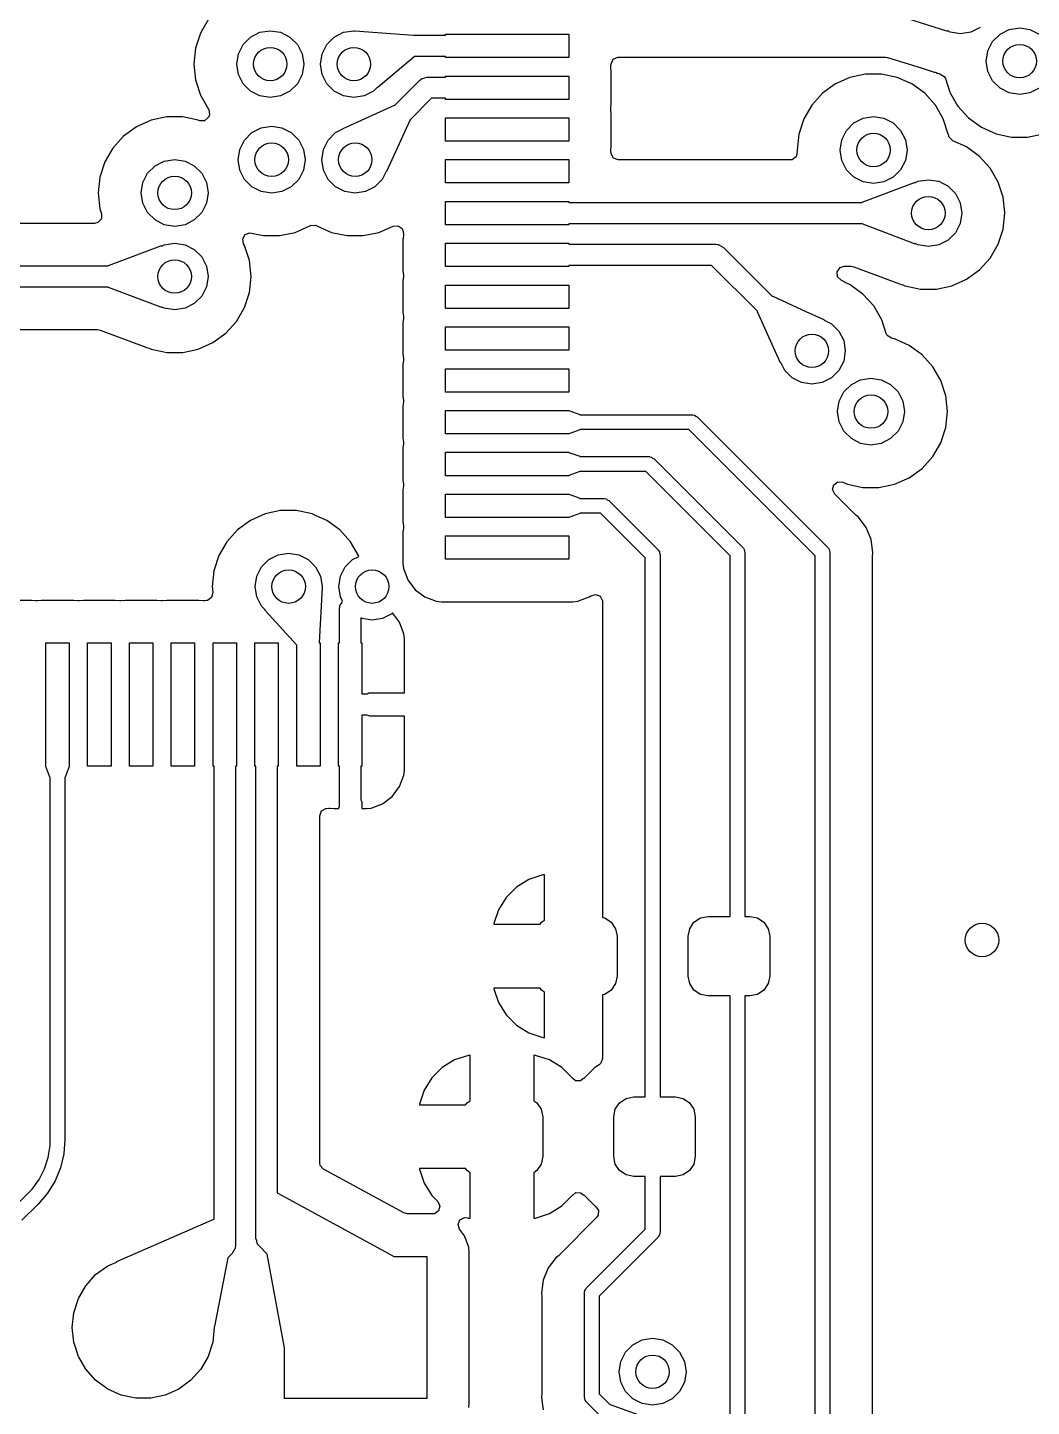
# Model space of a CAD drawing. Extents: x 106.8 to 191.4, y -142.2 to -57.6.
# Drawn here: x 127.31 to 139.31, y -96.67 to -80.18 of the extents above; entities that cross this region are included whole.
import ezdxf

# ---------------------------------------------------------------- set-up
doc = ezdxf.new("R2010")
doc.units = 0
doc.layers.add('BLACK', color=7, linetype='CONTINUOUS')

msp = doc.modelspace()

# ---------------------------------------------------------------- linework, layer by layer
at = {"layer": 'BLACK', "linetype": 'CONTINUOUS'}
for p, q in [((129.473, -80.0827), (129.378, -80.248)), ((138.304, -80.224), (137.684, -80.0312)), ((129.378, -80.248), (129.319, -80.4297)), ((129.888, -80.3845), (129.977, -80.296)), ((129.977, -80.296), (130.088, -80.2392)), ((130.088, -80.2392), (130.212, -80.2196)), ((130.212, -80.2196), (130.336, -80.2392)), ((130.336, -80.2392), (130.447, -80.296)), ((130.447, -80.296), (130.536, -80.3845)), ((130.888, -80.3845), (130.976, -80.296)), ((130.976, -80.296), (131.088, -80.2392)), ((131.088, -80.2392), (131.212, -80.2196)), ((131.212, -80.2196), (131.222, -80.2212)), ((131.222, -80.2212), (131.223, -80.2205)), ((131.223, -80.2205), (131.224, -80.2205)), ((131.224, -80.2205), (131.927, -80.2738)), ((131.927, -80.2738), (131.929, -80.2746)), ((131.929, -80.2746), (132.308, -80.2746)), ((132.308, -80.2746), (132.308, -80.2619)), ((132.308, -80.2619), (133.781, -80.2619)), ((133.781, -80.2619), (133.781, -80.5413)), ((138.312, -80.2236), (138.304, -80.224)), ((138.313, -80.2225), (138.312, -80.2236)), ((138.343, -80.238), (138.313, -80.2225)), ((138.467, -80.2576), (138.343, -80.238)), ((138.591, -80.238), (138.467, -80.2576)), ((138.702, -80.1812), (138.591, -80.238)), ((138.85, -80.349), (138.939, -80.2605)), ((138.939, -80.2605), (139.05, -80.2037)), ((139.05, -80.2037), (139.174, -80.1841)), ((139.174, -80.1841), (139.297, -80.2037)), ((139.297, -80.2037), (139.409, -80.2605)), ((129.319, -80.4297), (129.299, -80.6196)), ((129.832, -80.496), (129.888, -80.3845)), ((130.536, -80.3845), (130.593, -80.496)), ((130.831, -80.496), (130.888, -80.3845)), ((138.774, -80.5841), (138.793, -80.4605)), ((138.793, -80.4605), (138.85, -80.349)), ((129.299, -80.6196), (129.319, -80.8095)), ((129.812, -80.6196), (129.832, -80.496)), ((129.832, -80.7432), (129.812, -80.6196)), ((130.593, -80.496), (130.612, -80.6196)), ((130.612, -80.6196), (130.593, -80.7432)), ((130.812, -80.6196), (130.831, -80.496)), ((130.831, -80.7432), (130.812, -80.6196)), ((131.934, -80.5321), (131.503, -80.8955)), ((131.936, -80.5286), (131.934, -80.5314)), ((131.934, -80.5314), (131.934, -80.5321)), ((132.308, -80.5286), (131.936, -80.5286)), ((132.308, -80.5413), (132.308, -80.5286)), ((133.781, -80.5413), (132.308, -80.5413)), ((134.284, -80.6422), (134.287, -80.6156)), ((134.287, -80.6156), (134.313, -80.5616)), ((134.313, -80.5616), (134.368, -80.5373)), ((134.368, -80.5373), (134.374, -80.5371)), ((134.374, -80.5371), (137.568, -80.5371)), ((137.568, -80.5371), (137.594, -80.5411)), ((137.594, -80.5411), (137.995, -80.6657)), ((138.793, -80.7077), (138.774, -80.5841)), ((129.888, -80.8547), (129.832, -80.7432)), ((130.593, -80.7432), (130.536, -80.8547)), ((130.888, -80.8547), (130.831, -80.7432)), ((132.017, -80.7982), (132.02, -80.7948)), ((132.02, -80.7948), (132.023, -80.794)), ((132.023, -80.794), (132.028, -80.7901)), ((132.028, -80.7901), (132.059, -80.7835)), ((132.059, -80.7835), (132.089, -80.7746)), ((132.089, -80.7746), (132.308, -80.7746)), ((132.308, -80.7746), (132.308, -80.7619)), ((132.308, -80.7619), (133.781, -80.7619)), ((133.781, -80.7619), (133.781, -81.0413)), ((134.284, -80.661), (134.284, -80.6422)), ((134.289, -80.7133), (134.284, -80.661)), ((134.289, -81.0899), (134.289, -80.7133)), ((137.144, -80.7782), (136.97, -80.8559)), ((137.331, -80.7385), (137.144, -80.7782)), ((137.522, -80.7385), (137.331, -80.7385)), ((137.709, -80.7782), (137.522, -80.7385)), ((137.827, -80.8307), (137.709, -80.7782)), ((137.995, -80.6657), (138.151, -80.7143)), ((138.151, -80.7143), (138.153, -80.7147)), ((138.153, -80.7147), (138.162, -80.7173)), ((138.162, -80.7173), (138.174, -80.7217)), ((138.174, -80.7217), (138.185, -80.7264)), ((138.185, -80.7264), (138.197, -80.729)), ((138.197, -80.729), (138.221, -80.7341)), ((138.221, -80.7341), (138.272, -80.766)), ((138.272, -80.766), (138.286, -80.7929)), ((138.286, -80.7929), (138.339, -80.9557)), ((138.85, -80.8192), (138.793, -80.7077)), ((129.319, -80.8095), (129.325, -80.8307)), ((129.325, -80.8307), (129.378, -80.9912)), ((129.977, -80.9432), (129.888, -80.8547)), ((130.088, -81), (129.977, -80.9432)), ((130.447, -80.9432), (130.336, -81)), ((130.536, -80.8547), (130.447, -80.9432)), ((130.976, -80.9432), (130.888, -80.8547)), ((131.088, -81), (130.976, -80.9432)), ((131.447, -80.9432), (131.335, -81)), ((131.492, -80.8975), (131.447, -80.9432)), ((131.494, -80.8982), (131.492, -80.8975)), ((131.503, -80.8955), (131.494, -80.8982)), ((131.701, -81.1103), (131.999, -80.8118)), ((131.999, -80.8118), (132.017, -80.7982)), ((136.97, -80.8559), (136.815, -80.9681)), ((137.883, -80.8559), (137.827, -80.8307)), ((138.038, -80.9681), (137.883, -80.8559)), ((138.339, -80.9557), (138.348, -80.9714)), ((138.939, -80.9077), (138.85, -80.8192)), ((139.05, -80.9645), (138.939, -80.9077)), ((139.409, -80.9077), (139.297, -80.9645)), ((129.378, -80.9912), (129.473, -81.1565)), ((130.212, -81.0196), (130.088, -81)), ((130.336, -81), (130.212, -81.0196)), ((131.085, -81.3884), (131.697, -81.1105)), ((131.212, -81.0196), (131.088, -81)), ((131.335, -81), (131.212, -81.0196)), ((131.697, -81.1105), (131.701, -81.1103)), ((132.142, -81.0286), (131.881, -81.2891)), ((132.308, -81.0286), (132.142, -81.0286)), ((132.308, -81.0413), (132.308, -81.0286)), ((133.781, -81.0413), (132.308, -81.0413)), ((134.284, -81.1422), (134.289, -81.0899)), ((136.688, -81.11), (136.592, -81.2754)), ((136.815, -80.9681), (136.688, -81.11)), ((138.166, -81.11), (138.038, -80.9681)), ((138.261, -81.2754), (138.166, -81.11)), ((138.348, -80.9714), (138.428, -81.11)), ((138.428, -81.11), (138.435, -81.121)), ((138.435, -81.121), (138.52, -81.2156)), ((139.174, -80.9841), (139.05, -80.9645)), ((139.297, -80.9645), (139.174, -80.9841)), ((128.787, -81.2913), (128.612, -81.369)), ((128.974, -81.2516), (128.787, -81.2913)), ((129.165, -81.2516), (128.974, -81.2516)), ((129.351, -81.2913), (129.165, -81.2516)), ((129.359, -81.2946), (129.351, -81.2913)), ((129.351, -81.2913), (129.351, -81.2913)), ((129.471, -81.2583), (129.425, -81.2969)), ((129.476, -81.2493), (129.471, -81.2583)), ((129.473, -81.1565), (129.473, -81.1565)), ((129.473, -81.1565), (129.476, -81.1614)), ((129.476, -81.1614), (129.486, -81.2206)), ((129.486, -81.2206), (129.476, -81.2493)), ((131.881, -81.2893), (131.88, -81.2941)), ((131.881, -81.2891), (131.881, -81.2893)), ((132.308, -81.5413), (132.308, -81.2619)), ((132.308, -81.2619), (133.781, -81.2619)), ((133.781, -81.2619), (133.781, -81.5413)), ((134.284, -81.161), (134.284, -81.1422)), ((134.285, -81.1738), (134.284, -81.161)), ((134.289, -81.2133), (134.285, -81.1738)), ((134.289, -81.5899), (134.289, -81.2133)), ((136.592, -81.2754), (136.533, -81.4571)), ((137.192, -81.3234), (137.303, -81.2666)), ((137.303, -81.2666), (137.427, -81.247)), ((137.427, -81.247), (137.55, -81.2666)), ((137.55, -81.2666), (137.662, -81.3234)), ((138.32, -81.4571), (138.261, -81.2754)), ((138.52, -81.2156), (138.563, -81.263)), ((138.563, -81.263), (138.717, -81.3752)), ((128.612, -81.369), (128.458, -81.4812)), ((129.365, -81.2969), (129.359, -81.2946)), ((129.425, -81.2969), (129.365, -81.2969)), ((129.905, -81.5275), (129.993, -81.439)), ((129.993, -81.439), (130.105, -81.3822)), ((130.105, -81.3822), (130.229, -81.3626)), ((130.229, -81.3626), (130.352, -81.3822)), ((130.352, -81.3822), (130.464, -81.439)), ((130.464, -81.439), (130.552, -81.5275)), ((130.904, -81.5275), (130.993, -81.439)), ((130.993, -81.439), (131.079, -81.395)), ((131.079, -81.3945), (131.085, -81.3884)), ((131.079, -81.395), (131.079, -81.3945)), ((131.88, -81.2941), (131.602, -81.9054)), ((136.533, -81.4571), (136.513, -81.647)), ((137.046, -81.5234), (137.103, -81.4119)), ((137.103, -81.4119), (137.192, -81.3234)), ((137.662, -81.3234), (137.75, -81.4119)), ((137.75, -81.4119), (137.807, -81.5234)), ((138.321, -81.4654), (138.32, -81.4571)), ((138.717, -81.3752), (138.892, -81.4529)), ((138.892, -81.4529), (139.078, -81.4926)), ((139.269, -81.4926), (139.456, -81.4529)), ((128.458, -81.4812), (128.33, -81.6232)), ((129.848, -81.639), (129.905, -81.5275)), ((130.552, -81.5275), (130.609, -81.639)), ((130.848, -81.639), (130.904, -81.5275)), ((133.781, -81.5413), (132.308, -81.5413)), ((134.284, -81.6422), (134.287, -81.6105)), ((134.287, -81.6105), (134.289, -81.5899)), ((137.027, -81.647), (137.046, -81.5234)), ((137.807, -81.5234), (137.827, -81.647)), ((138.33, -81.4948), (138.321, -81.4654)), ((138.373, -81.5365), (138.33, -81.4948)), ((138.539, -81.6105), (138.373, -81.5365)), ((138.693, -81.7227), (138.539, -81.6105)), ((139.078, -81.4926), (139.269, -81.4926)), ((128.33, -81.6232), (128.235, -81.7885)), ((128.834, -81.8365), (128.945, -81.7797)), ((128.945, -81.7797), (129.069, -81.7601)), ((129.069, -81.7601), (129.193, -81.7797)), ((129.193, -81.7797), (129.304, -81.8365)), ((129.829, -81.7626), (129.848, -81.639)), ((129.848, -81.8862), (129.829, -81.7626)), ((130.609, -81.639), (130.629, -81.7626)), ((130.629, -81.7626), (130.609, -81.8862)), ((130.828, -81.7626), (130.848, -81.639)), ((130.848, -81.8862), (130.828, -81.7626)), ((132.308, -82.0413), (132.308, -81.7619)), ((132.308, -81.7619), (133.781, -81.7619)), ((133.781, -81.7619), (133.781, -82.0413)), ((134.284, -81.661), (134.284, -81.6422)), ((134.287, -81.6876), (134.284, -81.661)), ((134.287, -81.6935), (134.287, -81.6876)), ((134.317, -81.7455), (134.287, -81.6935)), ((134.374, -81.7661), (134.317, -81.7455)), ((136.428, -81.7661), (134.374, -81.7661)), ((136.452, -81.7627), (136.428, -81.7661)), ((136.501, -81.7274), (136.452, -81.7627)), ((136.515, -81.669), (136.501, -81.7274)), ((136.513, -81.647), (136.515, -81.669)), ((137.046, -81.7706), (137.027, -81.647)), ((137.103, -81.8821), (137.046, -81.7706)), ((137.807, -81.7706), (137.75, -81.8821)), ((137.827, -81.647), (137.807, -81.7706)), ((138.821, -81.8647), (138.693, -81.7227)), ((128.235, -81.7885), (128.176, -81.9702)), ((128.689, -82.0365), (128.745, -81.925)), ((128.745, -81.925), (128.834, -81.8365)), ((129.304, -81.8365), (129.393, -81.925)), ((129.393, -81.925), (129.45, -82.0365)), ((129.905, -81.9977), (129.848, -81.8862)), ((130.609, -81.8862), (130.552, -81.9977)), ((130.904, -81.9977), (130.848, -81.8862)), ((131.596, -81.9115), (131.552, -81.9977)), ((131.602, -81.9054), (131.596, -81.9115)), ((131.596, -81.9115), (131.596, -81.9115)), ((137.192, -81.9706), (137.103, -81.8821)), ((137.75, -81.8821), (137.662, -81.9706)), ((138.917, -82.03), (138.821, -81.8647)), ((128.176, -81.9702), (128.156, -82.1601)), ((128.669, -82.1601), (128.689, -82.0365)), ((129.45, -82.0365), (129.469, -82.1601)), ((129.993, -82.0862), (129.905, -81.9977)), ((130.105, -82.143), (129.993, -82.0862)), ((130.464, -82.0862), (130.352, -82.143)), ((130.552, -81.9977), (130.464, -82.0862)), ((130.993, -82.0862), (130.904, -81.9977)), ((131.104, -82.143), (130.993, -82.0862)), ((131.463, -82.0862), (131.352, -82.143)), ((131.552, -81.9977), (131.463, -82.0862)), ((133.781, -82.0413), (132.308, -82.0413)), ((137.303, -82.0274), (137.192, -81.9706)), ((137.29, -82.2718), (137.918, -82.036)), ((137.427, -82.047), (137.303, -82.0274)), ((137.55, -82.0274), (137.427, -82.047)), ((137.662, -81.9706), (137.55, -82.0274)), ((137.918, -82.036), (137.927, -82.0363)), ((137.927, -82.0363), (137.928, -82.0368)), ((137.928, -82.0368), (137.958, -82.0212)), ((137.958, -82.0212), (138.082, -82.0016)), ((138.082, -82.0016), (138.206, -82.0212)), ((138.206, -82.0212), (138.317, -82.078)), ((138.317, -82.078), (138.406, -82.1665)), ((138.976, -82.2117), (138.917, -82.03)), ((128.156, -82.1601), (128.176, -82.35)), ((128.689, -82.2837), (128.669, -82.1601)), ((129.469, -82.1601), (129.45, -82.2837)), ((130.229, -82.1626), (130.105, -82.143)), ((130.352, -82.143), (130.229, -82.1626)), ((131.228, -82.1626), (131.104, -82.143)), ((131.352, -82.143), (131.228, -82.1626)), ((132.308, -82.5413), (132.308, -82.2619)), ((132.308, -82.2619), (133.781, -82.2619)), ((133.781, -82.2619), (133.781, -82.2746)), ((133.781, -82.2746), (137.285, -82.2746)), ((137.285, -82.2746), (137.286, -82.2744)), ((137.286, -82.2744), (137.29, -82.2718)), ((138.406, -82.1665), (138.463, -82.278)), ((138.463, -82.278), (138.482, -82.4016)), ((138.995, -82.396), (138.976, -82.2117)), ((128.176, -82.35), (128.195, -82.409)), ((128.195, -82.409), (128.193, -82.4691)), ((128.745, -82.3952), (128.689, -82.2837)), ((128.834, -82.4837), (128.745, -82.3952)), ((129.393, -82.3952), (129.304, -82.4837)), ((129.45, -82.2837), (129.393, -82.3952)), ((138.482, -82.4016), (138.463, -82.5252)), ((138.976, -82.5915), (138.996, -82.4016)), ((138.996, -82.4016), (138.995, -82.396)), ((128.111, -82.5241), (126.66, -82.5241)), ((128.152, -82.5138), (128.111, -82.5241)), ((128.193, -82.4691), (128.152, -82.5138)), ((128.945, -82.5405), (128.834, -82.4837)), ((129.069, -82.5601), (128.945, -82.5405)), ((129.193, -82.5405), (129.069, -82.5601)), ((129.304, -82.4837), (129.193, -82.5405)), ((130.511, -82.6314), (130.685, -82.5537)), ((130.685, -82.5537), (130.693, -82.5505)), ((130.685, -82.5537), (130.685, -82.5537)), ((130.693, -82.5505), (130.753, -82.5463)), ((130.753, -82.5463), (130.764, -82.5505)), ((130.764, -82.5505), (130.771, -82.5537)), ((130.771, -82.5537), (130.771, -82.5537)), ((130.771, -82.5537), (130.946, -82.6314)), ((131.51, -82.6314), (131.68, -82.5559)), ((131.68, -82.5559), (131.74, -82.5517)), ((131.74, -82.5517), (131.789, -82.5871)), ((131.789, -82.5871), (131.803, -82.6268)), ((133.781, -82.5413), (132.308, -82.5413)), ((137.287, -82.5286), (133.781, -82.5286)), ((133.781, -82.5286), (133.781, -82.5413)), ((137.29, -82.5314), (137.287, -82.5286)), ((137.918, -82.7672), (137.29, -82.5314)), ((138.463, -82.5252), (138.406, -82.6367)), ((138.917, -82.7732), (138.976, -82.5915)), ((128.945, -82.7792), (129.069, -82.7596)), ((129.069, -82.7596), (129.193, -82.7792)), ((129.883, -82.7109), (129.913, -82.6588)), ((129.893, -82.7701), (129.883, -82.7109)), ((129.904, -82.788), (129.893, -82.7701)), ((129.913, -82.6588), (129.969, -82.6383)), ((129.969, -82.6383), (129.988, -82.6402)), ((129.988, -82.6402), (130.133, -82.6711)), ((130.133, -82.6711), (130.324, -82.6711)), ((130.324, -82.6711), (130.511, -82.6314)), ((130.946, -82.6314), (131.133, -82.6711)), ((131.133, -82.6711), (131.324, -82.6711)), ((131.324, -82.6711), (131.51, -82.6314)), ((131.8, -82.7071), (131.799, -82.7133)), ((131.799, -82.7133), (131.799, -83.0899)), ((131.805, -82.661), (131.8, -82.7071)), ((131.803, -82.6268), (131.803, -82.63)), ((131.803, -82.63), (131.805, -82.6422)), ((131.805, -82.6422), (131.805, -82.661)), ((132.308, -83.0413), (132.308, -82.7619)), ((132.308, -82.7619), (133.781, -82.7619)), ((133.781, -82.7619), (133.781, -82.7746)), ((133.781, -82.7746), (135.542, -82.7746)), ((135.542, -82.7746), (135.565, -82.7778)), ((137.927, -82.7671), (137.918, -82.7672)), ((137.928, -82.7663), (137.927, -82.7671)), ((137.958, -82.782), (137.928, -82.7663)), ((138.317, -82.7252), (138.206, -82.782)), ((138.406, -82.6367), (138.317, -82.7252)), ((138.821, -82.9385), (138.917, -82.7732)), ((128.277, -83.0298), (128.905, -82.794)), ((128.905, -82.794), (128.914, -82.7943)), ((128.914, -82.7943), (128.915, -82.7948)), ((128.915, -82.7948), (128.945, -82.7792)), ((129.193, -82.7792), (129.304, -82.836)), ((129.304, -82.836), (129.393, -82.9245)), ((129.393, -82.9245), (129.45, -83.036)), ((129.963, -82.9697), (129.904, -82.788)), ((135.565, -82.7778), (135.569, -82.7775)), ((135.569, -82.7775), (135.572, -82.7788)), ((135.572, -82.7788), (135.578, -82.7797)), ((135.578, -82.7797), (135.604, -82.7967)), ((135.604, -82.7967), (135.632, -82.8118)), ((135.632, -82.8118), (136.216, -83.3955)), ((138.082, -82.8016), (137.958, -82.782)), ((138.206, -82.782), (138.082, -82.8016)), ((138.693, -83.0805), (138.821, -82.9385)), ((126.58, -83.0326), (128.272, -83.0326)), ((128.272, -83.0326), (128.273, -83.0324)), ((128.273, -83.0324), (128.277, -83.0298)), ((129.45, -83.036), (129.469, -83.1596)), ((129.983, -83.1596), (129.963, -82.9697)), ((131.799, -83.0899), (131.799, -83.0923)), ((131.799, -83.0923), (131.799, -83.0923)), ((131.799, -83.0923), (131.805, -83.1422)), ((133.781, -83.0413), (132.308, -83.0413)), ((135.489, -83.0286), (133.781, -83.0286)), ((133.781, -83.0286), (133.781, -83.0413)), ((136.037, -83.5759), (135.489, -83.0286)), ((136.991, -83.1031), (137.026, -83.0535)), ((136.997, -83.1629), (136.991, -83.1031)), ((137.026, -83.0535), (137.077, -83.0371)), ((137.077, -83.0371), (137.16, -83.0371)), ((137.16, -83.0371), (137.191, -83.0427)), ((137.191, -83.0427), (137.738, -83.248)), ((138.539, -83.1927), (138.693, -83.0805)), ((129.469, -83.1596), (129.45, -83.2832)), ((129.963, -83.3495), (129.983, -83.1596)), ((131.805, -83.161), (131.799, -83.2109)), ((131.799, -83.2109), (131.799, -83.2109)), ((131.799, -83.2109), (131.799, -83.2133)), ((131.799, -83.2133), (131.799, -83.5899)), ((131.805, -83.1422), (131.805, -83.161)), ((132.308, -83.5413), (132.308, -83.2619)), ((132.308, -83.2619), (133.781, -83.2619)), ((133.781, -83.2619), (133.781, -83.5413)), ((137.04, -83.205), (136.997, -83.1629)), ((137.044, -83.2069), (137.04, -83.205)), ((137.067, -83.2211), (137.044, -83.2069)), ((137.044, -83.2069), (137.044, -83.2069)), ((137.044, -83.2069), (137.044, -83.2069)), ((137.078, -83.2274), (137.067, -83.2211)), ((137.146, -83.2575), (137.078, -83.2274)), ((137.3, -83.3697), (137.146, -83.2575)), ((137.146, -83.2575), (137.146, -83.2575)), ((137.146, -83.2575), (137.146, -83.2575)), ((137.738, -83.248), (137.758, -83.2545)), ((137.758, -83.2545), (137.776, -83.2602)), ((137.776, -83.2602), (137.784, -83.2635)), ((137.784, -83.2635), (137.8, -83.2704)), ((137.8, -83.2704), (137.8, -83.2704)), ((137.8, -83.2704), (137.8, -83.2704)), ((137.8, -83.2704), (137.918, -83.2954)), ((138.178, -83.3101), (138.364, -83.2704)), ((138.364, -83.2704), (138.539, -83.1927)), ((128.274, -83.2866), (126.633, -83.2866)), ((128.277, -83.2894), (128.274, -83.2866)), ((128.905, -83.5252), (128.277, -83.2894)), ((129.393, -83.3947), (129.304, -83.4832)), ((129.45, -83.2832), (129.393, -83.3947)), ((129.904, -83.5312), (129.963, -83.3495)), ((136.216, -83.3955), (136.216, -83.3954)), ((136.216, -83.3954), (136.221, -83.3965)), ((136.221, -83.3965), (136.625, -83.5801)), ((137.428, -83.5117), (137.3, -83.3697)), ((137.918, -83.2954), (137.987, -83.3101)), ((137.987, -83.3101), (137.987, -83.3101)), ((137.987, -83.3101), (138.178, -83.3101)), ((128.914, -83.5251), (128.905, -83.5252)), ((128.915, -83.5243), (128.914, -83.5251)), ((128.945, -83.54), (128.915, -83.5243)), ((129.069, -83.5596), (128.945, -83.54)), ((129.193, -83.54), (129.069, -83.5596)), ((129.304, -83.4832), (129.193, -83.54)), ((129.808, -83.6965), (129.904, -83.5312)), ((131.799, -83.5899), (131.801, -83.6044)), ((133.781, -83.5413), (132.308, -83.5413)), ((136.037, -83.5801), (136.037, -83.5759)), ((136.251, -84.0512), (136.037, -83.5801)), ((136.625, -83.5801), (136.832, -83.6744)), ((137.524, -83.677), (137.428, -83.5117)), ((129.68, -83.8385), (129.808, -83.6965)), ((131.802, -83.6884), (131.799, -83.7133)), ((131.799, -83.7133), (131.799, -84.0899)), ((131.801, -83.6044), (131.805, -83.6422)), ((131.805, -83.661), (131.802, -83.6884)), ((131.805, -83.6422), (131.805, -83.661)), ((132.308, -84.0413), (132.308, -83.7619)), ((132.308, -83.7619), (133.781, -83.7619)), ((133.781, -83.7619), (133.781, -84.0413)), ((136.832, -83.6744), (136.838, -83.6809)), ((136.838, -83.6809), (136.838, -83.6811)), ((136.838, -83.6811), (136.924, -83.725)), ((136.924, -83.725), (137.013, -83.8135)), ((137.576, -83.8398), (137.524, -83.677)), ((126.88, -83.7951), (128.147, -83.7951)), ((128.147, -83.7951), (128.178, -83.8007)), ((128.178, -83.8007), (128.725, -84.006)), ((129.526, -83.9507), (129.68, -83.8385)), ((137.013, -83.8135), (137.07, -83.925)), ((137.07, -83.925), (137.089, -84.0486)), ((137.591, -83.8667), (137.576, -83.8398)), ((137.642, -83.8986), (137.591, -83.8667)), ((137.656, -83.9015), (137.642, -83.8986)), ((137.678, -83.9063), (137.656, -83.9015)), ((137.853, -83.984), (137.678, -83.9063)), ((128.725, -84.006), (128.745, -84.0125)), ((128.745, -84.0125), (128.763, -84.0182)), ((128.763, -84.0182), (128.771, -84.0215)), ((128.771, -84.0215), (128.787, -84.0284)), ((128.787, -84.0284), (128.787, -84.0284)), ((128.787, -84.0284), (128.787, -84.0284)), ((128.787, -84.0284), (128.905, -84.0534)), ((128.905, -84.0534), (128.974, -84.0681)), ((128.974, -84.0681), (128.974, -84.0681)), ((128.974, -84.0681), (129.165, -84.0681)), ((129.165, -84.0681), (129.351, -84.0284)), ((129.351, -84.0284), (129.526, -83.9507)), ((131.799, -84.0899), (131.805, -84.1413)), ((133.781, -84.0413), (132.308, -84.0413)), ((136.315, -84.1914), (136.251, -84.0512)), ((137.089, -84.0486), (137.07, -84.1722)), ((138.007, -84.0962), (137.853, -83.984)), ((131.805, -84.161), (131.799, -84.2109)), ((131.799, -84.2109), (131.799, -84.2133)), ((131.799, -84.2133), (131.799, -84.5899)), ((131.805, -84.1413), (131.805, -84.1422)), ((131.805, -84.1422), (131.805, -84.161)), ((136.321, -84.1974), (136.315, -84.1914)), ((136.365, -84.2837), (136.321, -84.1974)), ((136.321, -84.1974), (136.321, -84.1974)), ((137.07, -84.1722), (137.013, -84.2837)), ((138.135, -84.2382), (138.007, -84.0962)), ((138.23, -84.4035), (138.135, -84.2382)), ((132.308, -84.5413), (132.308, -84.2619)), ((132.308, -84.2619), (133.781, -84.2619)), ((133.781, -84.2619), (133.781, -84.5413)), ((136.454, -84.3722), (136.365, -84.2837)), ((136.565, -84.429), (136.454, -84.3722)), ((136.924, -84.3722), (136.813, -84.429)), ((137.013, -84.2837), (136.924, -84.3722)), ((137.161, -84.4515), (137.272, -84.3947)), ((137.272, -84.3947), (137.396, -84.3751)), ((137.396, -84.3751), (137.519, -84.3947)), ((137.519, -84.3947), (137.631, -84.4515)), ((138.289, -84.5852), (138.23, -84.4035)), ((131.799, -84.5899), (131.799, -84.5923)), ((133.781, -84.5413), (132.308, -84.5413)), ((136.689, -84.4486), (136.565, -84.429)), ((136.813, -84.429), (136.689, -84.4486)), ((137.015, -84.6515), (137.072, -84.54)), ((137.072, -84.54), (137.161, -84.4515)), ((137.631, -84.4515), (137.719, -84.54)), ((137.719, -84.54), (137.776, -84.6515)), ((138.309, -84.7751), (138.289, -84.5852)), ((131.799, -84.5923), (131.799, -84.5923)), ((131.799, -84.5923), (131.805, -84.6422)), ((131.805, -84.661), (131.799, -84.7109)), ((131.799, -84.7109), (131.799, -84.7109)), ((131.799, -84.7109), (131.799, -84.7133)), ((131.799, -84.7133), (131.799, -85.0899)), ((131.805, -84.6422), (131.805, -84.661)), ((136.996, -84.7751), (137.015, -84.6515)), ((137.776, -84.6515), (137.796, -84.7751)), ((132.308, -85.0413), (132.308, -84.7619)), ((132.308, -84.7619), (133.781, -84.7619)), ((133.781, -84.7619), (133.781, -84.7628)), ((133.781, -84.7628), (133.784, -84.763)), ((133.784, -84.763), (133.913, -84.8099)), ((133.913, -84.8099), (133.916, -84.8127)), ((133.916, -84.8127), (135.256, -84.8127)), ((135.256, -84.8127), (135.262, -84.8137)), ((135.262, -84.8137), (135.264, -84.813)), ((135.264, -84.813), (135.267, -84.8147)), ((135.267, -84.8147), (135.287, -84.8181)), ((135.287, -84.8181), (135.301, -84.8305)), ((135.301, -84.8305), (135.319, -84.8387)), ((135.319, -84.8387), (136.879, -86.3987)), ((137.015, -84.8987), (136.996, -84.7751)), ((137.072, -85.0102), (137.015, -84.8987)), ((137.776, -84.8987), (137.719, -85.0102)), ((137.796, -84.7751), (137.776, -84.8987)), ((138.289, -84.965), (138.309, -84.7751)), ((133.781, -85.0413), (132.308, -85.0413)), ((133.784, -85.0402), (133.781, -85.0404)), ((133.781, -85.0404), (133.781, -85.0413)), ((133.913, -84.9933), (133.784, -85.0402)), ((133.917, -84.9906), (133.913, -84.9933)), ((135.219, -84.9905), (133.917, -84.9905)), ((133.917, -84.9905), (133.917, -84.9906)), ((136.727, -86.4984), (135.219, -84.9905)), ((137.161, -85.0987), (137.072, -85.0102)), ((137.719, -85.0102), (137.631, -85.0987)), ((138.23, -85.1467), (138.289, -84.965)), ((131.799, -85.0899), (131.799, -85.0923)), ((131.799, -85.0923), (131.805, -85.1422)), ((131.805, -85.161), (131.799, -85.2109)), ((131.799, -85.2109), (131.799, -85.2133)), ((131.799, -85.2133), (131.799, -85.5899)), ((131.805, -85.1422), (131.805, -85.161)), ((137.272, -85.1555), (137.161, -85.0987)), ((137.396, -85.1751), (137.272, -85.1555)), ((137.519, -85.1555), (137.396, -85.1751)), ((137.631, -85.0987), (137.519, -85.1555)), ((138.135, -85.312), (138.23, -85.1467)), ((132.308, -85.5413), (132.308, -85.2619)), ((132.308, -85.2619), (133.781, -85.2619)), ((133.781, -85.2619), (133.781, -85.2628)), ((133.781, -85.2628), (133.784, -85.263)), ((133.784, -85.263), (133.913, -85.3099)), ((133.913, -85.3099), (133.916, -85.3127)), ((133.916, -85.3127), (134.74, -85.3127)), ((134.74, -85.3127), (134.746, -85.3137)), ((134.746, -85.3137), (134.748, -85.313)), ((134.748, -85.313), (134.751, -85.3147)), ((134.751, -85.3147), (134.771, -85.3181)), ((134.771, -85.3181), (134.785, -85.3305)), ((134.785, -85.3305), (134.803, -85.3387)), ((134.803, -85.3387), (135.863, -86.3987)), ((138.007, -85.454), (138.135, -85.312)), ((133.781, -85.5413), (132.308, -85.5413)), ((133.784, -85.5402), (133.781, -85.5404)), ((133.781, -85.5404), (133.781, -85.5413)), ((133.913, -85.4933), (133.784, -85.5402)), ((133.917, -85.4906), (133.913, -85.4933)), ((134.703, -85.4905), (133.917, -85.4905)), ((133.917, -85.4905), (133.917, -85.4906)), ((135.711, -86.4984), (134.703, -85.4905)), ((137.678, -85.6439), (137.853, -85.5662)), ((137.853, -85.5662), (138.007, -85.454)), ((131.799, -85.5899), (131.799, -85.5923)), ((131.799, -85.5923), (131.799, -85.5923)), ((131.799, -85.5923), (131.805, -85.6422)), ((131.805, -85.661), (131.799, -85.7109)), ((131.799, -85.7109), (131.799, -85.7109)), ((131.799, -85.7109), (131.799, -85.7133)), ((131.799, -85.7133), (131.799, -86.0899)), ((131.805, -85.6422), (131.805, -85.661)), ((136.936, -85.7078), (136.952, -85.6497)), ((136.962, -85.7623), (136.936, -85.7078)), ((136.952, -85.6497), (137.001, -85.6152)), ((137.001, -85.6152), (137.06, -85.6198)), ((137.06, -85.6198), (137.114, -85.6439)), ((137.114, -85.6439), (137.3, -85.6836)), ((137.3, -85.6836), (137.491, -85.6836)), ((137.491, -85.6836), (137.678, -85.6439)), ((132.308, -86.0413), (132.308, -85.7619)), ((132.308, -85.7619), (133.781, -85.7619)), ((133.781, -85.7619), (133.781, -85.7628)), ((133.781, -85.7628), (133.784, -85.763)), ((133.784, -85.763), (133.913, -85.8099)), ((133.913, -85.8099), (133.916, -85.8127)), ((133.916, -85.8127), (134.198, -85.8127)), ((134.198, -85.8127), (134.203, -85.8137)), ((134.203, -85.8137), (134.205, -85.813)), ((134.205, -85.813), (134.209, -85.8147)), ((134.209, -85.8147), (134.228, -85.8181)), ((134.228, -85.8181), (134.243, -85.8305)), ((134.243, -85.8305), (134.26, -85.8387)), ((134.26, -85.8387), (134.847, -86.4252)), ((137.207, -86.0074), (136.962, -85.7623)), ((130.15, -85.9992), (129.975, -86.0769)), ((130.336, -85.9595), (130.15, -85.9992)), ((130.527, -85.9595), (130.336, -85.9595)), ((130.714, -85.9992), (130.527, -85.9595)), ((130.763, -86.021), (130.714, -85.9992)), ((130.889, -86.0769), (130.763, -86.021)), ((133.781, -86.0413), (132.308, -86.0413)), ((133.784, -86.0402), (133.781, -86.0404)), ((133.781, -86.0404), (133.781, -86.0413)), ((133.913, -85.9933), (133.784, -86.0402)), ((133.917, -85.9906), (133.913, -85.9933)), ((134.161, -85.9905), (133.917, -85.9905)), ((133.917, -85.9905), (133.917, -85.9906)), ((134.695, -86.5249), (134.161, -85.9905)), ((137.215, -86.015), (137.207, -86.0074)), ((137.242, -86.0355), (137.215, -86.015)), ((137.317, -86.1333), (137.242, -86.0355)), ((129.821, -86.1891), (129.693, -86.3311)), ((129.975, -86.0769), (129.821, -86.1891)), ((131.043, -86.1891), (130.889, -86.0769)), ((131.171, -86.3311), (131.043, -86.1891)), ((131.799, -86.0899), (131.805, -86.1402)), ((131.8, -86.2027), (131.799, -86.2133)), ((131.799, -86.2133), (131.799, -86.5899)), ((131.805, -86.161), (131.8, -86.2027)), ((131.805, -86.1402), (131.805, -86.1422)), ((131.805, -86.1422), (131.805, -86.161)), ((137.338, -86.1603), (137.317, -86.1333)), ((137.398, -86.3056), (137.338, -86.1603)), ((129.693, -86.3311), (129.597, -86.4964)), ((131.266, -86.4964), (131.171, -86.3311)), ((132.308, -86.5413), (132.308, -86.2619)), ((132.308, -86.2619), (133.781, -86.2619)), ((133.781, -86.2619), (133.781, -86.5413)), ((135.863, -86.3987), (135.866, -86.4033)), ((135.866, -86.4033), (135.868, -86.4045)), ((136.879, -86.3987), (136.882, -86.4033)), ((136.882, -86.4033), (136.884, -86.4045)), ((137.419, -86.4616), (137.398, -86.3056)), ((129.597, -86.4964), (129.538, -86.6781)), ((130.108, -86.6329), (130.197, -86.5444)), ((130.197, -86.5444), (130.308, -86.4876)), ((130.308, -86.4876), (130.432, -86.468)), ((130.432, -86.468), (130.555, -86.4876)), ((130.555, -86.4876), (130.667, -86.5444)), ((130.667, -86.5444), (130.755, -86.6329)), ((131.108, -86.6329), (131.196, -86.5444)), ((131.196, -86.5444), (131.27, -86.5069)), ((131.27, -86.5069), (131.266, -86.4964)), ((133.781, -86.5413), (132.308, -86.5413)), ((134.695, -92.9716), (134.695, -86.5249)), ((134.847, -86.4252), (134.85, -86.4298)), ((134.85, -86.4298), (134.852, -86.431)), ((134.852, -86.431), (134.854, -86.4346)), ((134.854, -86.4346), (134.865, -86.4505)), ((134.865, -86.4505), (134.866, -86.4699)), ((134.866, -86.4699), (134.873, -86.4881)), ((134.873, -86.4881), (134.873, -92.9716)), ((135.711, -90.8126), (135.711, -86.4984)), ((135.868, -86.4045), (135.87, -86.4081)), ((135.87, -86.4081), (135.881, -86.424)), ((135.881, -86.424), (135.882, -86.4434)), ((135.882, -86.4434), (135.889, -86.4616)), ((135.889, -86.4616), (135.889, -90.8126)), ((136.727, -98.9978), (136.727, -86.4984)), ((136.884, -86.4045), (136.886, -86.4081)), ((136.886, -86.4081), (136.897, -86.424)), ((136.897, -86.424), (136.898, -86.4434)), ((136.898, -86.4434), (136.905, -86.4616)), ((136.905, -86.4616), (136.905, -99.0346)), ((137.413, -86.5065), (137.414, -86.495)), ((137.413, -90.6526), (137.413, -86.5065)), ((137.414, -86.495), (137.417, -86.4732)), ((137.417, -86.4732), (137.419, -86.4616)), ((129.538, -86.6781), (129.518, -86.868)), ((130.051, -86.7444), (130.108, -86.6329)), ((130.755, -86.6329), (130.812, -86.7444)), ((131.051, -86.7444), (131.108, -86.6329)), ((131.799, -86.5899), (131.799, -86.5923)), ((131.799, -86.5923), (131.799, -86.5923)), ((131.799, -86.5923), (131.806, -86.6505)), ((131.806, -86.6505), (131.806, -86.6505)), ((131.806, -86.6505), (131.806, -86.6505)), ((131.806, -86.6505), (131.813, -86.6704)), ((131.813, -86.6704), (131.857, -86.7875)), ((129.518, -86.868), (129.526, -86.9395)), ((130.032, -86.868), (130.051, -86.7444)), ((130.051, -86.9916), (130.032, -86.868)), ((130.831, -86.8803), (130.797, -87.5411)), ((130.812, -86.7444), (130.832, -86.868)), ((130.832, -86.868), (130.83, -86.8775)), ((130.83, -86.8775), (130.831, -86.8797)), ((130.831, -86.8797), (130.831, -86.8803)), ((131.031, -86.868), (131.051, -86.7444)), ((131.051, -86.9916), (131.031, -86.868)), ((131.857, -86.7875), (131.944, -86.9046)), ((127.356, -87.0326), (126.98, -87.0326)), ((127.359, -87.0328), (127.356, -87.0326)), ((127.359, -87.0329), (127.359, -87.0328)), ((127.409, -87.0382), (127.359, -87.0329)), ((127.427, -87.0382), (127.409, -87.0382)), ((127.477, -87.0329), (127.427, -87.0382)), ((127.48, -87.0326), (127.477, -87.0328)), ((127.477, -87.0328), (127.477, -87.0329)), ((127.856, -87.0326), (127.48, -87.0326)), ((127.859, -87.0328), (127.856, -87.0326)), ((127.859, -87.0329), (127.859, -87.0328)), ((127.909, -87.0382), (127.859, -87.0329)), ((127.927, -87.0382), (127.909, -87.0382)), ((127.977, -87.0329), (127.927, -87.0382)), ((127.98, -87.0326), (127.977, -87.0328)), ((127.977, -87.0328), (127.977, -87.0329)), ((128.356, -87.0326), (127.98, -87.0326)), ((128.409, -87.0382), (128.356, -87.0326)), ((128.427, -87.0382), (128.409, -87.0382)), ((128.477, -87.0329), (128.427, -87.0382)), ((128.48, -87.0326), (128.477, -87.0328)), ((128.477, -87.0328), (128.477, -87.0329)), ((128.856, -87.0326), (128.48, -87.0326)), ((128.909, -87.0382), (128.856, -87.0326)), ((128.927, -87.0382), (128.909, -87.0382)), ((128.977, -87.0329), (128.927, -87.0382)), ((128.98, -87.0326), (128.977, -87.0328)), ((128.977, -87.0328), (128.977, -87.0329)), ((129.356, -87.0326), (128.98, -87.0326)), ((129.359, -87.0329), (129.356, -87.0326)), ((129.409, -87.0382), (129.359, -87.0329)), ((129.359, -87.0329), (129.359, -87.0329)), ((129.427, -87.0382), (129.409, -87.0382)), ((129.448, -87.036), (129.427, -87.0382)), ((129.463, -87.0331), (129.448, -87.036)), ((129.511, -86.9978), (129.463, -87.0331)), ((129.526, -86.9395), (129.511, -86.9978)), ((130.108, -87.1031), (130.051, -86.9916)), ((131.077, -87.0433), (131.051, -86.9916)), ((131.063, -87.069), (131.077, -87.0433)), ((131.944, -86.9046), (132.002, -86.9481)), ((132.002, -86.9481), (132.061, -86.9922)), ((132.061, -86.9922), (132.198, -87.0433)), ((132.198, -87.0433), (132.259, -87.0498)), ((132.259, -87.0498), (132.261, -87.0498)), ((132.261, -87.0498), (133.827, -87.0498)), ((133.827, -87.0498), (133.829, -87.0498)), ((133.829, -87.0498), (133.89, -87.0433)), ((133.89, -87.0433), (134.027, -86.9922)), ((134.027, -86.9922), (134.046, -86.9779)), ((134.046, -86.9779), (134.104, -86.9605)), ((134.104, -86.9605), (134.159, -86.9841)), ((134.159, -86.9841), (134.186, -87.0378)), ((134.186, -87.0378), (134.187, -87.0482)), ((134.187, -87.0482), (134.187, -90.8254)), ((130.154, -87.1491), (130.108, -87.1031)), ((130.153, -87.1507), (130.154, -87.1491)), ((130.156, -87.1591), (130.153, -87.1507)), ((130.528, -87.568), (130.156, -87.1591)), ((131.041, -87.1312), (131.044, -87.1087)), ((131.041, -87.5411), (131.041, -87.1312)), ((131.044, -87.1042), (131.045, -87.1018)), ((131.044, -87.1087), (131.044, -87.1042)), ((131.045, -87.1018), (131.046, -87.0954)), ((131.046, -87.0954), (131.063, -87.069)), ((131.666, -87.1916), (131.555, -87.2484)), ((131.675, -87.1834), (131.666, -87.1916)), ((131.758, -87.2951), (131.675, -87.1834)), ((131.308, -87.2484), (131.295, -87.242)), ((131.295, -87.242), (131.295, -87.5411)), ((131.431, -87.268), (131.308, -87.2484)), ((131.555, -87.2484), (131.431, -87.268)), ((131.809, -87.432), (131.758, -87.2951)), ((127.528, -89.0143), (127.528, -87.5411)), ((127.528, -87.5411), (127.808, -87.5411)), ((127.808, -87.5411), (127.808, -89.0143)), ((128.028, -89.0143), (128.028, -87.5411)), ((128.028, -87.5411), (128.308, -87.5411)), ((128.308, -87.5411), (128.308, -89.0143)), ((128.528, -89.0143), (128.528, -87.5411)), ((128.528, -87.5411), (128.808, -87.5411)), ((128.808, -87.5411), (128.808, -89.0143)), ((129.028, -89.0143), (129.028, -87.5411)), ((129.028, -87.5411), (129.308, -87.5411)), ((129.308, -87.5411), (129.308, -89.0143)), ((129.528, -89.0143), (129.528, -87.5411)), ((129.528, -87.5411), (129.808, -87.5411)), ((129.808, -87.5411), (129.808, -89.0143)), ((130.028, -89.0143), (130.028, -87.5411)), ((130.028, -87.5411), (130.308, -87.5411)), ((130.308, -87.5411), (130.308, -89.0143)), ((130.797, -87.5411), (130.808, -87.5411)), ((130.808, -87.5411), (130.808, -89.0143)), ((131.028, -89.0143), (131.028, -87.5411)), ((131.028, -87.5411), (131.041, -87.5411)), ((131.295, -87.5411), (131.308, -87.5411)), ((131.308, -87.5411), (131.308, -88.1507)), ((131.816, -87.4902), (131.809, -87.432)), ((131.816, -87.4949), (131.816, -87.4902)), ((131.816, -88.138), (131.816, -87.4949)), ((130.528, -89.0143), (130.528, -87.568)), ((131.308, -88.1507), (131.369, -88.1507)), ((131.369, -88.1507), (131.389, -88.1393)), ((131.389, -88.1393), (131.404, -88.138)), ((131.404, -88.138), (131.816, -88.138)), ((131.816, -88.138), (131.816, -88.138)), ((131.308, -88.4047), (131.308, -89.0143)), ((131.369, -88.4047), (131.308, -88.4047)), ((131.404, -88.4174), (131.369, -88.4047)), ((131.816, -88.4174), (131.404, -88.4174)), ((131.816, -89.0605), (131.816, -88.4174)), ((131.816, -88.4174), (131.816, -88.4174)), ((127.529, -89.0143), (127.528, -89.0143)), ((127.529, -89.0173), (127.529, -89.0143)), ((127.576, -89.1463), (127.529, -89.0173)), ((127.807, -89.0173), (127.76, -89.1463)), ((127.808, -89.0143), (127.807, -89.0143)), ((127.807, -89.0143), (127.807, -89.0173)), ((128.308, -89.0143), (128.028, -89.0143)), ((128.808, -89.0143), (128.528, -89.0143)), ((129.308, -89.0143), (129.028, -89.0143)), ((129.541, -89.0143), (129.528, -89.0143)), ((129.541, -94.432), (129.541, -89.0143)), ((129.808, -89.0143), (129.795, -89.0143)), ((129.795, -89.0143), (129.795, -94.7526)), ((130.041, -89.0143), (130.028, -89.0143)), ((130.041, -94.6626), (130.041, -89.0143)), ((130.308, -89.0143), (130.295, -89.0143)), ((130.295, -89.0143), (130.295, -94.1174)), ((130.808, -89.0143), (130.528, -89.0143)), ((131.041, -89.0143), (131.028, -89.0143)), ((131.041, -89.4935), (131.041, -89.0143)), ((131.308, -89.0143), (131.295, -89.0143)), ((131.295, -89.0143), (131.295, -89.4165)), ((127.579, -89.1506), (127.576, -89.1463)), ((127.579, -93.4814), (127.579, -89.1506)), ((127.579, -89.1506), (127.579, -89.1506)), ((127.76, -89.1463), (127.757, -89.1494)), ((127.757, -89.1494), (127.757, -93.4814)), ((131.758, -89.2603), (131.809, -89.1234)), ((131.809, -89.1234), (131.816, -89.0652)), ((131.816, -89.0652), (131.816, -89.0605)), ((131.671, -89.3772), (131.758, -89.2603)), ((130.824, -89.5509), (130.876, -89.5209)), ((130.876, -89.5209), (130.882, -89.52)), ((130.882, -89.52), (130.911, -89.5169)), ((130.911, -89.5169), (130.93, -89.5169)), ((130.93, -89.5169), (130.977, -89.522)), ((130.977, -89.522), (130.982, -89.5223)), ((130.982, -89.5223), (131.028, -89.5223)), ((131.028, -89.5223), (131.032, -89.5188)), ((131.032, -89.5188), (131.041, -89.4935)), ((131.295, -89.4165), (131.307, -89.4404)), ((131.307, -89.4404), (131.308, -89.4508)), ((131.308, -89.4508), (131.308, -89.5223)), ((131.308, -89.5223), (131.354, -89.5223)), ((131.354, -89.5223), (131.359, -89.522)), ((131.359, -89.522), (131.417, -89.5158)), ((131.417, -89.5158), (131.554, -89.4647)), ((131.554, -89.4647), (131.671, -89.3772)), ((130.804, -89.6074), (130.824, -89.5509)), ((130.804, -90.9066), (130.804, -89.6074)), ((133.47, -90.315), (133.305, -90.3698)), ((133.491, -90.3129), (133.47, -90.315)), ((133.491, -90.8575), (133.491, -90.3129)), ((133.491, -90.3129), (133.491, -90.3129)), ((133.157, -90.4613), (133.033, -90.5846)), ((133.305, -90.3698), (133.157, -90.4613)), ((133.033, -90.5846), (132.942, -90.7329)), ((137.413, -92.6798), (137.413, -90.6526)), ((132.942, -90.7329), (132.887, -90.8983)), ((134.187, -90.8254), (134.213, -90.8307)), ((134.213, -90.8307), (134.29, -90.8822)), ((135.279, -90.8822), (135.356, -90.8307)), ((135.356, -90.8307), (135.447, -90.8126)), ((135.447, -90.8126), (135.711, -90.8126)), ((135.889, -90.8126), (135.947, -90.8126)), ((135.947, -90.8126), (136.038, -90.8307)), ((136.038, -90.8307), (136.115, -90.8822)), ((130.804, -91.6686), (130.804, -90.9066)), ((132.887, -90.8983), (132.886, -90.9066)), ((132.886, -90.9066), (133.438, -90.9066)), ((133.438, -90.9066), (133.454, -90.8822)), ((133.454, -90.8822), (133.491, -90.8575)), ((134.29, -90.8822), (134.342, -90.9592)), ((134.342, -90.9592), (134.36, -91.0501)), ((135.21, -91.0501), (135.228, -90.9592)), ((135.228, -90.9592), (135.279, -90.8822)), ((136.115, -90.8822), (136.167, -90.9592)), ((136.167, -90.9592), (136.185, -91.0501)), ((134.36, -91.0501), (134.36, -91.5251)), ((135.21, -91.5251), (135.21, -91.0501)), ((136.185, -91.0501), (136.185, -91.5251)), ((130.804, -93.0656), (130.804, -91.6686)), ((133.438, -91.6686), (132.886, -91.6686)), ((132.886, -91.6686), (132.887, -91.6769)), ((132.887, -91.6769), (132.942, -91.8423)), ((133.454, -91.693), (133.438, -91.6686)), ((134.342, -91.616), (134.29, -91.693)), ((134.36, -91.5251), (134.342, -91.616)), ((135.228, -91.616), (135.21, -91.5251)), ((135.279, -91.693), (135.228, -91.616)), ((136.167, -91.616), (136.115, -91.693)), ((136.185, -91.5251), (136.167, -91.616)), ((132.942, -91.8423), (133.033, -91.9906)), ((133.491, -91.7177), (133.454, -91.693)), ((133.491, -92.2623), (133.491, -91.7177)), ((134.213, -91.7445), (134.187, -91.7497)), ((134.187, -91.7497), (134.187, -92.5123)), ((134.29, -91.693), (134.213, -91.7445)), ((135.356, -91.7445), (135.279, -91.693)), ((135.447, -91.7626), (135.356, -91.7445)), ((135.711, -91.7626), (135.447, -91.7626)), ((135.711, -97.7278), (135.711, -91.7626)), ((135.947, -91.7626), (135.889, -91.7626)), ((135.889, -91.7626), (135.889, -97.7646)), ((136.038, -91.7445), (135.947, -91.7626)), ((136.115, -91.693), (136.038, -91.7445)), ((133.033, -91.9906), (133.157, -92.1139)), ((133.157, -92.1139), (133.305, -92.2054)), ((133.305, -92.2054), (133.47, -92.2602)), ((133.47, -92.2602), (133.491, -92.2623)), ((133.491, -92.2623), (133.491, -92.2623)), ((132.581, -92.474), (132.415, -92.5288)), ((132.602, -92.4719), (132.581, -92.474)), ((132.602, -93.0165), (132.602, -92.4719)), ((132.602, -92.4719), (132.602, -92.4719)), ((133.384, -92.474), (133.364, -92.4719)), ((133.364, -92.4719), (133.364, -93.0165)), ((133.55, -92.5288), (133.384, -92.474)), ((132.267, -92.6203), (132.144, -92.7436)), ((132.415, -92.5288), (132.267, -92.6203)), ((133.698, -92.6203), (133.55, -92.5288)), ((133.829, -92.7508), (133.698, -92.6203)), ((134.092, -92.6199), (133.968, -92.7433)), ((134.145, -92.5871), (134.092, -92.6199)), ((134.092, -92.6199), (134.092, -92.6199)), ((134.092, -92.6199), (134.092, -92.6199)), ((134.166, -92.5688), (134.145, -92.5871)), ((134.187, -92.5123), (134.166, -92.5688)), ((132.144, -92.7436), (132.052, -92.8919)), ((133.83, -92.7496), (133.829, -92.7508)), ((133.862, -92.7769), (133.83, -92.7496)), ((133.922, -92.7786), (133.862, -92.7769)), ((133.96, -92.7491), (133.922, -92.7786)), ((133.961, -92.7505), (133.96, -92.7491)), ((133.968, -92.7433), (133.961, -92.7505)), ((133.968, -92.7433), (133.968, -92.7433)), ((137.413, -98.6801), (137.413, -92.6798)), ((132.052, -92.8919), (131.998, -93.0573)), ((134.39, -93.0412), (134.467, -92.9897)), ((134.467, -92.9897), (134.558, -92.9716)), ((134.558, -92.9716), (134.695, -92.9716)), ((134.873, -92.9716), (135.058, -92.9716)), ((135.058, -92.9716), (135.148, -92.9897)), ((135.148, -92.9897), (135.226, -93.0412)), ((130.804, -93.757), (130.804, -93.0656)), ((131.998, -93.0573), (131.997, -93.0656)), ((131.997, -93.0656), (132.548, -93.0656)), ((132.548, -93.0656), (132.565, -93.0412)), ((132.565, -93.0412), (132.602, -93.0165)), ((133.364, -93.0165), (133.401, -93.0412)), ((133.401, -93.0412), (133.452, -93.1182)), ((133.452, -93.1182), (133.47, -93.2091)), ((134.32, -93.2091), (134.338, -93.1182)), ((134.338, -93.1182), (134.39, -93.0412)), ((135.226, -93.0412), (135.277, -93.1182)), ((135.277, -93.1182), (135.295, -93.2091)), ((133.47, -93.2091), (133.47, -93.6841)), ((134.32, -93.6841), (134.32, -93.2091)), ((135.295, -93.2091), (135.295, -93.6841)), ((127.579, -93.5531), (127.579, -93.4814)), ((127.579, -93.4814), (127.579, -93.4814)), ((127.757, -93.4814), (127.744, -93.6517)), ((127.757, -93.4814), (127.757, -93.4814)), ((127.557, -93.6947), (127.579, -93.5531)), ((127.744, -93.6517), (127.704, -93.8179)), ((127.512, -93.8311), (127.557, -93.6947)), ((127.704, -93.8179), (127.638, -93.9757)), ((130.81, -93.789), (130.804, -93.757)), ((130.849, -93.8341), (130.81, -93.789)), ((133.452, -93.775), (133.401, -93.852)), ((133.47, -93.6841), (133.452, -93.775)), ((134.338, -93.775), (134.32, -93.6841)), ((134.39, -93.852), (134.338, -93.775)), ((135.277, -93.775), (135.226, -93.852)), ((135.295, -93.6841), (135.277, -93.775)), ((127.363, -94.0749), (127.447, -93.9589)), ((127.447, -93.9589), (127.512, -93.8311)), ((127.638, -93.9757), (127.549, -94.1214)), ((131.81, -94.3584), (130.849, -93.8341)), ((132.548, -93.8276), (131.997, -93.8276)), ((131.997, -93.8276), (131.998, -93.8359)), ((131.998, -93.8359), (132.052, -94.0013)), ((132.565, -93.852), (132.548, -93.8276)), ((132.602, -93.8767), (132.565, -93.852)), ((132.602, -94.4213), (132.602, -93.8767)), ((133.401, -93.852), (133.364, -93.8767)), ((133.364, -93.8767), (133.364, -94.4213)), ((134.467, -93.9035), (134.39, -93.852)), ((134.558, -93.9216), (134.467, -93.9035)), ((134.695, -93.9216), (134.558, -93.9216)), ((134.695, -94.5528), (134.695, -93.9216)), ((135.058, -93.9216), (134.873, -93.9216)), ((134.873, -93.9216), (134.873, -94.5896)), ((135.148, -93.9035), (135.058, -93.9216)), ((135.226, -93.852), (135.148, -93.9035)), ((127.118, -94.3202), (127.312, -94.1256)), ((127.312, -94.1256), (127.363, -94.0749)), ((127.312, -94.1256), (127.312, -94.1256)), ((127.549, -94.1214), (127.438, -94.2514)), ((130.295, -94.1174), (130.298, -94.1181)), ((130.298, -94.1181), (130.304, -94.1217)), ((130.304, -94.1217), (131.679, -94.872)), ((132.052, -94.0013), (132.144, -94.1496)), ((132.144, -94.1496), (132.215, -94.2208)), ((133.698, -94.2729), (133.829, -94.1424)), ((133.829, -94.1424), (133.83, -94.1439)), ((133.83, -94.1439), (133.867, -94.1146)), ((133.867, -94.1146), (133.927, -94.1163)), ((133.927, -94.1163), (133.96, -94.1438)), ((133.96, -94.1438), (133.961, -94.1427)), ((133.961, -94.1427), (134.092, -94.2733)), ((127.438, -94.2514), (127.243, -94.446)), ((127.438, -94.2514), (127.438, -94.2514)), ((127.438, -94.2514), (127.438, -94.2514)), ((132.215, -94.2208), (132.24, -94.2753)), ((132.24, -94.2753), (132.225, -94.3334)), ((133.55, -94.3644), (133.698, -94.2729)), ((134.092, -94.2733), (134.098, -94.2774)), ((134.098, -94.2774), (134.136, -94.3246)), ((128.378, -94.9377), (129.539, -94.4324)), ((129.539, -94.4324), (129.541, -94.432)), ((131.852, -94.3691), (131.81, -94.3584)), ((132.129, -94.3691), (131.852, -94.3691)), ((132.132, -94.3691), (132.129, -94.3691)), ((132.134, -94.3693), (132.132, -94.3691)), ((132.134, -94.3694), (132.134, -94.3693)), ((132.139, -94.3698), (132.134, -94.3694)), ((132.143, -94.3704), (132.139, -94.3698)), ((132.176, -94.3679), (132.143, -94.3704)), ((132.225, -94.3334), (132.176, -94.3679)), ((132.458, -94.4952), (132.481, -94.4399)), ((132.481, -94.4399), (132.535, -94.4128)), ((132.535, -94.4128), (132.573, -94.4166)), ((132.573, -94.4166), (132.581, -94.4192)), ((132.581, -94.4192), (132.602, -94.4213)), ((132.602, -94.4213), (132.602, -94.4213)), ((133.364, -94.4213), (133.384, -94.4192)), ((133.384, -94.4192), (133.55, -94.3644)), ((134.114, -94.4144), (133.666, -94.8624)), ((134.134, -94.3847), (134.114, -94.4144)), ((134.136, -94.3246), (134.134, -94.3847)), ((132.475, -94.5527), (132.458, -94.4952)), ((132.534, -94.6314), (132.475, -94.5527)), ((132.585, -94.7684), (132.534, -94.6314)), ((133.994, -95.2537), (134.695, -94.5528)), ((134.855, -94.6349), (134.847, -94.6525)), ((134.868, -94.62), (134.855, -94.6349)), ((134.871, -94.6009), (134.868, -94.62)), ((134.873, -94.5973), (134.871, -94.6009)), ((134.873, -94.5896), (134.872, -94.595)), ((134.872, -94.595), (134.873, -94.5973)), ((129.79, -94.7884), (129.773, -94.8148)), ((129.791, -94.782), (129.79, -94.7884)), ((129.792, -94.7796), (129.791, -94.782)), ((129.795, -94.7526), (129.792, -94.7751)), ((129.792, -94.7751), (129.792, -94.7796)), ((130.05, -94.6928), (130.041, -94.6626)), ((130.057, -94.7235), (130.05, -94.6928)), ((130.06, -94.7286), (130.057, -94.7235)), ((130.061, -94.7313), (130.06, -94.7286)), ((130.065, -94.7342), (130.061, -94.7313)), ((130.078, -94.7524), (130.065, -94.7342)), ((130.175, -94.8494), (130.078, -94.7524)), ((132.592, -94.829), (132.585, -94.7684)), ((134.847, -94.6525), (134.146, -95.3534)), ((128.268, -94.9915), (128.372, -94.9451)), ((128.372, -94.944), (128.378, -94.9377)), ((128.372, -94.9451), (128.372, -94.944)), ((129.705, -94.8954), (129.545, -95.7181)), ((129.758, -94.8424), (129.705, -94.8954)), ((129.773, -94.8148), (129.758, -94.8424)), ((130.381, -95.9712), (130.175, -94.8494)), ((131.679, -94.872), (131.684, -94.8776)), ((131.684, -94.8776), (132.083, -94.8776)), ((132.083, -94.8776), (132.083, -96.5776)), ((132.592, -96.6262), (132.592, -94.829)), ((133.631, -94.8905), (133.548, -94.9988)), ((133.658, -94.87), (133.631, -94.8905)), ((133.666, -94.8624), (133.658, -94.87)), ((128.005, -95.228), (128.124, -95.0959)), ((128.124, -95.0959), (128.268, -94.9915)), ((133.535, -95.0153), (133.475, -95.1606)), ((133.548, -94.9988), (133.535, -95.0153)), ((127.917, -95.3819), (128.005, -95.228)), ((133.475, -95.1606), (133.455, -95.3166)), ((133.969, -95.3089), (133.97, -95.3053)), ((133.97, -95.3053), (133.974, -95.2862)), ((133.974, -95.2862), (133.986, -95.2713)), ((133.986, -95.2713), (133.994, -95.2537)), ((127.862, -95.5509), (127.917, -95.3819)), ((133.455, -95.3166), (133.459, -95.35)), ((133.459, -95.35), (133.46, -95.3615)), ((133.46, -95.3615), (133.46, -96.5133)), ((133.968, -95.3166), (133.969, -95.3112)), ((133.968, -96.5582), (133.968, -95.3166)), ((133.969, -95.3112), (133.969, -95.3089)), ((134.146, -95.3534), (134.146, -96.5214)), ((127.843, -95.7276), (127.862, -95.5509)), ((127.862, -95.9043), (127.843, -95.7276)), ((129.543, -95.7276), (129.525, -95.9043)), ((129.545, -95.7181), (129.542, -95.7218)), ((129.542, -95.7218), (129.543, -95.7276)), ((127.917, -96.0733), (127.862, -95.9043)), ((129.525, -95.9043), (129.47, -96.0733)), ((134.46, -96.022), (134.549, -95.9335)), ((134.549, -95.9335), (134.66, -95.8767)), ((134.66, -95.8767), (134.784, -95.8571)), ((134.784, -95.8571), (134.908, -95.8767)), ((134.908, -95.8767), (135.019, -95.9335)), ((135.019, -95.9335), (135.108, -96.022)), ((128.005, -96.2272), (127.917, -96.0733)), ((129.47, -96.0733), (129.381, -96.2272)), ((130.381, -95.9724), (130.381, -95.9712)), ((130.383, -95.9749), (130.381, -95.9724)), ((130.383, -96.5776), (130.383, -95.9749)), ((134.404, -96.1335), (134.46, -96.022)), ((135.108, -96.022), (135.165, -96.1335)), ((128.124, -96.3593), (128.005, -96.2272)), ((129.381, -96.2272), (129.262, -96.3593)), ((134.384, -96.2571), (134.404, -96.1335)), ((134.404, -96.3807), (134.384, -96.2571)), ((135.165, -96.1335), (135.184, -96.2571)), ((135.184, -96.2571), (135.165, -96.3807)), ((128.268, -96.4637), (128.124, -96.3593)), ((129.262, -96.3593), (129.118, -96.4637)), ((134.46, -96.4922), (134.404, -96.3807)), ((135.165, -96.3807), (135.108, -96.4922)), ((128.43, -96.536), (128.268, -96.4637)), ((128.604, -96.5729), (128.43, -96.536)), ((128.782, -96.5729), (128.604, -96.5729)), ((128.956, -96.536), (128.782, -96.5729)), ((129.118, -96.4637), (128.956, -96.536)), ((132.083, -96.5776), (130.383, -96.5776)), ((132.585, -96.6868), (132.592, -96.6262)), ((133.459, -96.5248), (133.455, -96.5582)), ((133.455, -96.5582), (133.464, -96.6278)), ((133.46, -96.5133), (133.459, -96.5248)), ((133.975, -96.5765), (133.968, -96.5582)), ((133.977, -96.5958), (133.975, -96.5765)), ((133.988, -96.6117), (133.977, -96.5958)), ((133.989, -96.6154), (133.988, -96.6117)), ((133.991, -96.6166), (133.989, -96.6154)), ((133.994, -96.6211), (133.991, -96.6166)), ((134.147, -96.774), (133.994, -96.6211)), ((134.146, -96.5214), (134.272, -96.6474)), ((134.549, -96.5807), (134.46, -96.4922)), ((134.66, -96.6375), (134.549, -96.5807)), ((135.019, -96.5807), (134.908, -96.6375)), ((135.108, -96.4922), (135.019, -96.5807)), ((133.464, -96.6278), (133.475, -96.7142)), ((134.272, -96.6474), (134.273, -96.6471)), ((134.273, -96.6471), (134.277, -96.6478)), ((134.277, -96.6478), (134.907, -96.876)), ((134.784, -96.6571), (134.66, -96.6375)), ((134.908, -96.6375), (134.784, -96.6571))]:
    msp.add_line(p, q, dxfattribs=at)
at = {"layer": 'BLACK'}
for centre in [(130.212, -80.6196), (131.212, -80.6196), (139.174, -80.5841), (137.427, -81.647), (130.229, -81.7626), (131.228, -81.7626), (129.069, -82.1601), (138.082, -82.4016), (129.069, -83.1596), (136.689, -84.0486), (137.396, -84.7751), (130.432, -86.868), (131.431, -86.868), (138.724, -91.0946), (134.784, -96.2571)]:
    msp.add_circle(centre, 0.2, dxfattribs=at)

doc.saveas('drawing.dxf')
